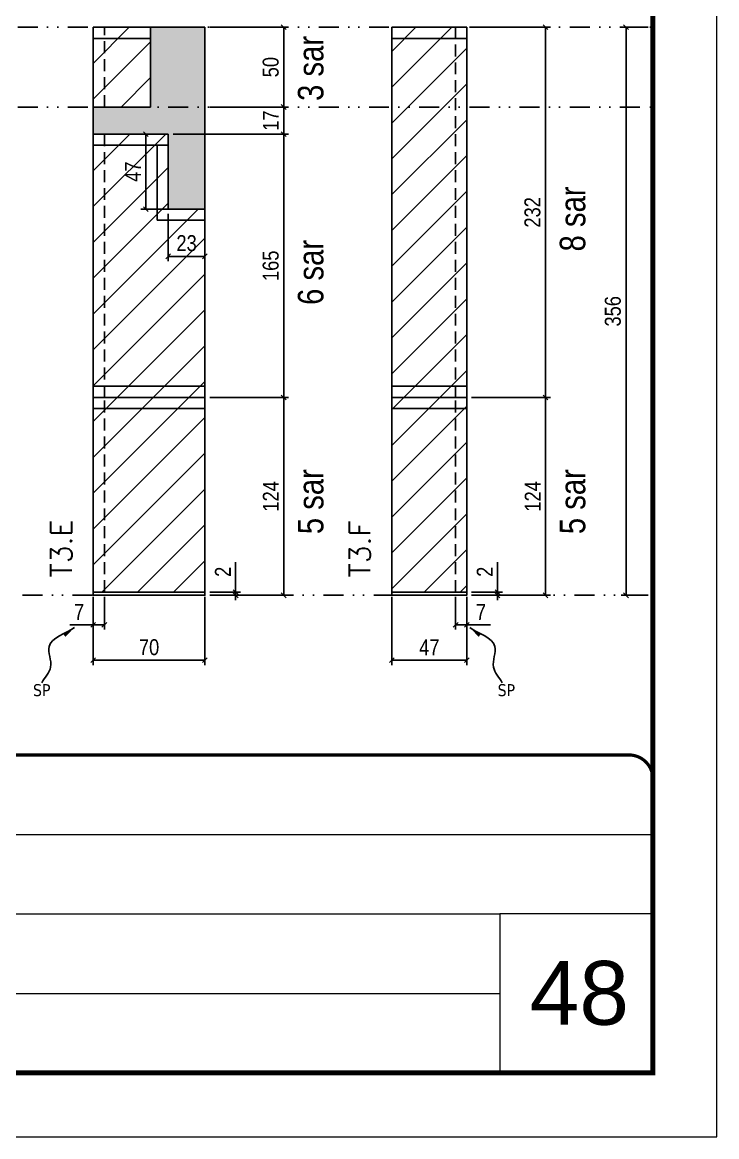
# Model space of a CAD drawing. Extents: x 14400 to 27878, y -21631 to 6985.
# Drawn here: x 20218 to 20653, y -6700 to -6001 of the extents above; entities that cross this region are included whole.
import ezdxf

# ---------------------------------------------------------------- set-up
doc = ezdxf.new("R2010")
doc.units = 0
for name, pattern in [('CONTINUO', [0]), ('DASHED', [0.75, 0.5, -0.25]), ('DIVIDE2', [0.625, 0.25, -0.125, 0, -0.125, 0, -0.125]), ('HIDDEN', [0.375, 0.25, -0.125])]:
    doc.linetypes.add(name, pattern=pattern)
for name, color, linetype, lineweight in [('CARIMBO', 255, 'Continuous', 9), ('Folhas', 255, 'Continuous', 9), ('Hachura', 251, 'Continuous', 9), ('SARRAFO DE PRESSAO', 251, 'DASHED', 9), ('Texto Seção', 7, 'Continuous', 15)]:
    doc.layers.add(name, color=color, linetype=linetype, lineweight=lineweight)
for name, color, linetype in [('COTA', 241, 'Continuous'), ('NOMENCLATURA', 7, 'Continuous'), ('Nível', 160, 'Continuous'), ('Painéis', 200, 'Continuous'), ('SARR_2.2x7', 40, 'Continuous'), ('texto', 7, 'Continuous')]:
    doc.layers.add(name, color=color, linetype=linetype)
doc.styles.add('ARIAL', font='arial.ttf')
doc.styles.add('ARIAL_NARROW', font='ARIALN.TTF', dxfattribs={"height": 0.2})
doc.styles.add('COTA TECNICA', font='techl___.ttf', dxfattribs={"height": 10})
doc.styles.add('COTA TECNICA-50', font='techl___.ttf', dxfattribs={"height": 10})
doc.styles.add('REGUA-120', font='ROMANS.shx', dxfattribs={"height": 15})
doc.styles.get("Standard").update_dxf_attribs({"font": 'arial.ttf'})
doc.dimstyles.new('COTA PAINEL-50', dxfattribs={"dimtxt": 10, "dimasz": 3, "dimexe": 3, "dimexo": 3, "dimgap": 3, "dimtad": 1, "dimdec": 1, "dimzin": 12, "dimdsep": 46, "dimtxsty": 'COTA TECNICA-50', "dimblk1": 'OBLIQUE', "dimblk2": 'OBLIQUE', "dimsah": 1, "dimcen": 0.9, "dimclrd": 4, "dimclre": 4, "dimclrt": 240, "dimadec": 1, "dimazin": 3, "dimtfac": 1, "dimtdec": 1, "dimtmove": 0, "dimatfit": 3, "dimfxl": 1, "dimtolj": 1, "dimtzin": 12, "dimarcsym": 0})
doc.dimstyles.new('PAINEL', dxfattribs={"dimtxt": 10, "dimasz": 3, "dimexe": 3, "dimexo": 3, "dimgap": 3, "dimtad": 1, "dimdec": 1, "dimzin": 12, "dimdsep": 46, "dimtxsty": 'COTA TECNICA', "dimblk1": 'OBLIQUE', "dimblk2": 'OBLIQUE', "dimsah": 1, "dimcen": 0.9, "dimclrd": 4, "dimclre": 4, "dimclrt": 240, "dimadec": 1, "dimazin": 3, "dimtfac": 1, "dimtdec": 1, "dimtmove": 0, "dimatfit": 3, "dimfxl": 1, "dimtolj": 1, "dimtzin": 12, "dimarcsym": 0})
doc.dimstyles.get("Standard").update_dxf_attribs({"dimtxt": 0.18, "dimasz": 0.18, "dimexe": 0.18, "dimexo": 0.0625, "dimgap": 0.09, "dimtad": 0, "dimtih": 1, "dimtoh": 1, "dimdec": 4, "dimzin": 0, "dimdsep": 46, "dimtxsty": 'Standard', "dimcen": 0.09, "dimadec": 0, "dimazin": 0, "dimtfac": 1, "dimtdec": 4, "dimtofl": 0, "dimtmove": 0, "dimatfit": 3, "dimfxl": 1, "dimtolj": 1, "dimtzin": 0, "dimarcsym": 0})

# ---------------------------------------------------------------- blocks, each defined once
blk = doc.blocks.new('9999999999')
at = {"color": 30, "linetype": 'CONTINUO'}
for p, q in [((98564.56, 34379.64), (99583.98, 34379.64)), ((98564.56, 34329.83), (99487.98, 34329.83)), ((99583.98, 34329.83), (99487.98, 34329.83)), ((99487.98, 34329.83), (99487.98, 34230.21)), ((98564.56, 34280.02), (99487.98, 34280.02))]:
    blk.add_line(p, q, dxfattribs=at)
at = {"color": 30, "linetype": 'CONTINUO', "const_width": 2}
blk.add_lwpolyline([(99583.98, 34230.21), (99583.98, 34414.45, 0.414214), (99568.98, 34429.45), (98228.98, 34429.45, 0.414214), (98213.98, 34414.45), (98213.98, 34245.21, 0.414214), (98228.98, 34230.21), (99583.98, 34230.21)], format="xyb", dxfattribs=at)
at = {"layer": 'Folhas'}
blk.add_lwpolyline([(98138.98, 34190.21), (99623.98, 34190.21), (99623.98, 35240.21), (98138.98, 35240.21)], close=True, dxfattribs=at)
at = {"layer": 'Folhas', "color": 30, "const_width": 3}
blk.add_lwpolyline([(98213.98, 34230.21), (99583.98, 34230.21), (99583.98, 35200.21), (98213.98, 35200.21)], close=True, dxfattribs=at)
blk = doc.blocks.new('_Oblique')
at = {"color": 0, "linetype": 'ByBlock', "lineweight": -2}
blk.add_line((-0.5, -0.5), (0.5, 0.5), dxfattribs=at)
blk = doc.blocks.new('*D2319')
at = {"layer": 'COTA', "color": 4, "lineweight": -2, "transparency": 16777216}
for p, q in [((20610.47, -6004.32), (20593.63, -6004.32)), ((20596.63, -6360.32), (20596.63, -6004.32)), ((20610.47, -6360.32), (20593.63, -6360.32))]:
    blk.add_line(p, q, dxfattribs=at)
at = {"layer": 'Defpoints', "color": 0, "transparency": 16777216}
for p in [(20596.63, -6004.32), (20613.47, -6004.32), (20613.47, -6360.32)]:
    blk.add_point(p, dxfattribs=at)
at = {"layer": 'COTA', "color": 4, "lineweight": -2, "transparency": 16777216, "xscale": 3, "yscale": 3, "zscale": 3}
for p, rotation in [((20596.63, -6004.32), 90), ((20596.63, -6360.32), 270)]:
    blk.add_blockref('_Oblique', p, dxfattribs=dict(at, rotation=rotation))
at = {"layer": 'COTA', "color": 240, "transparency": 16777216, "insert": (20588.41, -6182.32), "char_height": 10, "attachment_point": 5, "rotation": 90, "style": 'COTA TECNICA'}
blk.add_mtext('\\A1;356', dxfattribs=at)
blk = doc.blocks.new('*D2327')
at = {"layer": 'COTA', "color": 4, "lineweight": -2, "transparency": 16777216}
for p, q in [((20449.87, -6361.32), (20449.87, -6403.99)), ((20496.87, -6361.32), (20496.87, -6403.99)), ((20496.87, -6400.99), (20449.87, -6400.99))]:
    blk.add_line(p, q, dxfattribs=at)
at = {"layer": 'Defpoints', "color": 0, "transparency": 16777216}
for p in [(20449.87, -6358.32), (20496.87, -6358.32), (20449.87, -6400.99)]:
    blk.add_point(p, dxfattribs=at)
at = {"layer": 'COTA', "color": 4, "lineweight": -2, "transparency": 16777216, "xscale": 3, "yscale": 3, "zscale": 3, "rotation": 180}
blk.add_blockref('_Oblique', (20449.87, -6400.99), dxfattribs=at)
at = {"layer": 'COTA', "color": 4, "lineweight": -2, "transparency": 16777216, "xscale": 3, "yscale": 3, "zscale": 3}
blk.add_blockref('_Oblique', (20496.87, -6400.99), dxfattribs=at)
at = {"layer": 'COTA', "color": 240, "transparency": 16777216, "insert": (20473.37, -6392.92), "char_height": 10, "attachment_point": 5, "style": 'COTA TECNICA'}
blk.add_mtext('\\A1;47', dxfattribs=at)
blk = doc.blocks.new('*D2328')
at = {"layer": 'COTA', "color": 4, "lineweight": -2, "transparency": 16777216}
for p, q in [((20489.87, -6361.32), (20489.87, -6381.83)), ((20496.87, -6363.32), (20496.87, -6381.83)), ((20489.87, -6378.83), (20496.87, -6378.83)), ((20496.87, -6378.83), (20511.61, -6378.83))]:
    blk.add_line(p, q, dxfattribs=at)
at = {"layer": 'Defpoints', "color": 0, "transparency": 16777216}
for p in [(20489.87, -6358.32), (20496.87, -6360.32), (20496.87, -6378.83)]:
    blk.add_point(p, dxfattribs=at)
at = {"layer": 'COTA', "color": 4, "lineweight": -2, "transparency": 16777216, "xscale": 3, "yscale": 3, "zscale": 3, "rotation": 180}
blk.add_blockref('_Oblique', (20489.87, -6378.83), dxfattribs=at)
at = {"layer": 'COTA', "color": 4, "lineweight": -2, "transparency": 16777216, "xscale": 3, "yscale": 3, "zscale": 3}
blk.add_blockref('_Oblique', (20496.87, -6378.83), dxfattribs=at)
at = {"layer": 'COTA', "color": 240, "transparency": 16777216, "insert": (20505.74, -6370.75), "char_height": 10, "attachment_point": 5, "style": 'COTA TECNICA-50'}
blk.add_mtext('\\A1;7', dxfattribs=at)
blk = doc.blocks.new('*D2345')
at = {"layer": 'COTA', "color": 4, "linetype": 'ByBlock', "lineweight": -2, "transparency": 16777216}
for p, q in [((20499.87, -6236.32), (20549.24, -6236.32)), ((20546.24, -6360.32), (20546.24, -6236.32)), ((20499.87, -6360.32), (20549.24, -6360.32))]:
    blk.add_line(p, q, dxfattribs=at)
at = {"layer": 'Defpoints', "color": 0, "linetype": 'ByBlock', "transparency": 16777216}
for p in [(20496.87, -6236.32), (20546.24, -6236.32), (20496.87, -6360.32)]:
    blk.add_point(p, dxfattribs=at)
at = {"layer": 'COTA', "color": 4, "linetype": 'ByBlock', "lineweight": -2, "transparency": 16777216, "xscale": 3, "yscale": 3, "zscale": 3}
for p, rotation in [((20546.24, -6236.32), 90), ((20546.24, -6360.32), 270)]:
    blk.add_blockref('_Oblique', p, dxfattribs=dict(at, rotation=rotation))
at = {"layer": 'COTA', "color": 240, "linetype": 'ByBlock', "transparency": 16777216, "insert": (20538.17, -6298.32), "char_height": 10, "attachment_point": 5, "rotation": 90, "style": 'COTA TECNICA'}
blk.add_mtext('\\A1;124', dxfattribs=at)
blk = doc.blocks.new('*D2329')
at = {"layer": 'COTA', "color": 4, "lineweight": -2, "transparency": 16777216}
for p, q in [((20516.13, -6358.32), (20516.13, -6339.51)), ((20499.87, -6358.32), (20519.13, -6358.32)), ((20499.87, -6360.32), (20519.13, -6360.32)), ((20516.13, -6360.32), (20516.13, -6358.32)), ((20516.13, -6360.32), (20516.13, -6363.32))]:
    blk.add_line(p, q, dxfattribs=at)
at = {"layer": 'Defpoints', "color": 0, "transparency": 16777216}
for p in [(20496.87, -6358.32), (20496.87, -6360.32), (20516.13, -6360.32)]:
    blk.add_point(p, dxfattribs=at)
at = {"layer": 'COTA', "color": 4, "lineweight": -2, "transparency": 16777216, "xscale": 3, "yscale": 3, "zscale": 3}
for p, rotation in [((20516.13, -6358.32), 270), ((20516.13, -6360.32), 90)]:
    blk.add_blockref('_Oblique', p, dxfattribs=dict(at, rotation=rotation))
at = {"layer": 'COTA', "color": 240, "transparency": 16777216, "insert": (20508.13, -6345.57), "char_height": 10, "attachment_point": 5, "rotation": 90, "style": 'COTA TECNICA-50'}
blk.add_mtext('\\A1;2', dxfattribs=at)
blk = doc.blocks.new('*D2346')
at = {"layer": 'COTA', "color": 4, "linetype": 'ByBlock', "lineweight": -2, "transparency": 16777216}
for p, q in [((20499.87, -6236.32), (20549.24, -6236.32)), ((20546.24, -6360.32), (20546.24, -6236.32)), ((20499.87, -6360.32), (20549.24, -6360.32))]:
    blk.add_line(p, q, dxfattribs=at)
at = {"layer": 'Defpoints', "color": 0, "linetype": 'ByBlock', "transparency": 16777216}
for p in [(20496.87, -6236.32), (20546.24, -6236.32), (20496.87, -6360.32)]:
    blk.add_point(p, dxfattribs=at)
at = {"layer": 'COTA', "color": 4, "linetype": 'ByBlock', "lineweight": -2, "transparency": 16777216, "xscale": 3, "yscale": 3, "zscale": 3}
for p, rotation in [((20546.24, -6236.32), 90), ((20546.24, -6360.32), 270)]:
    blk.add_blockref('_Oblique', p, dxfattribs=dict(at, rotation=rotation))
at = {"layer": 'COTA', "color": 240, "linetype": 'ByBlock', "transparency": 16777216, "insert": (20538.17, -6298.32), "char_height": 10, "attachment_point": 5, "rotation": 90, "style": 'COTA TECNICA'}
blk.add_mtext('\\A1;124', dxfattribs=at)
blk = doc.blocks.new('*D2347')
at = {"layer": 'COTA', "color": 4, "lineweight": -2, "transparency": 16777216}
for p, q in [((20499.87, -6004.32), (20549.24, -6004.32)), ((20546.24, -6236.32), (20546.24, -6004.32)), ((20499.87, -6236.32), (20549.24, -6236.32))]:
    blk.add_line(p, q, dxfattribs=at)
at = {"layer": 'Defpoints', "color": 0, "transparency": 16777216}
for p in [(20496.87, -6004.32), (20546.24, -6004.32), (20496.87, -6236.32)]:
    blk.add_point(p, dxfattribs=at)
at = {"layer": 'COTA', "color": 4, "lineweight": -2, "transparency": 16777216, "xscale": 3, "yscale": 3, "zscale": 3}
for p, rotation in [((20546.24, -6004.32), 90), ((20546.24, -6236.32), 270)]:
    blk.add_blockref('_Oblique', p, dxfattribs=dict(at, rotation=rotation))
at = {"layer": 'COTA', "color": 240, "transparency": 16777216, "insert": (20538.02, -6120.32), "char_height": 10, "attachment_point": 5, "rotation": 90, "style": 'COTA TECNICA'}
blk.add_mtext('\\A1;232', dxfattribs=at)
blk = doc.blocks.new('*D2324')
at = {"layer": 'COTA', "color": 4, "lineweight": -2, "transparency": 16777216}
for p, q in [((20262.76, -6361.32), (20262.76, -6403.99)), ((20332.76, -6361.32), (20332.76, -6403.99)), ((20332.76, -6400.99), (20262.76, -6400.99))]:
    blk.add_line(p, q, dxfattribs=at)
at = {"layer": 'Defpoints', "color": 0, "transparency": 16777216}
for p in [(20262.76, -6358.32), (20332.76, -6358.32), (20262.76, -6400.99)]:
    blk.add_point(p, dxfattribs=at)
at = {"layer": 'COTA', "color": 4, "lineweight": -2, "transparency": 16777216, "xscale": 3, "yscale": 3, "zscale": 3, "rotation": 180}
blk.add_blockref('_Oblique', (20262.76, -6400.99), dxfattribs=at)
at = {"layer": 'COTA', "color": 4, "lineweight": -2, "transparency": 16777216, "xscale": 3, "yscale": 3, "zscale": 3}
blk.add_blockref('_Oblique', (20332.76, -6400.99), dxfattribs=at)
at = {"layer": 'COTA', "color": 240, "transparency": 16777216, "insert": (20297.76, -6392.89), "char_height": 10, "attachment_point": 5, "style": 'COTA TECNICA'}
blk.add_mtext('\\A1;70', dxfattribs=at)
blk = doc.blocks.new('*D2325')
at = {"layer": 'COTA', "color": 4, "lineweight": -2, "transparency": 16777216}
for p, q in [((20269.76, -6361.32), (20269.76, -6381.83)), ((20262.76, -6363.32), (20262.76, -6381.83)), ((20262.76, -6378.83), (20248.03, -6378.83)), ((20269.76, -6378.83), (20262.76, -6378.83))]:
    blk.add_line(p, q, dxfattribs=at)
at = {"layer": 'Defpoints', "color": 0, "transparency": 16777216}
for p in [(20262.76, -6360.32), (20269.76, -6358.32), (20262.76, -6378.83)]:
    blk.add_point(p, dxfattribs=at)
at = {"layer": 'COTA', "color": 4, "lineweight": -2, "transparency": 16777216, "xscale": 3, "yscale": 3, "zscale": 3, "rotation": 180}
blk.add_blockref('_Oblique', (20262.76, -6378.83), dxfattribs=at)
at = {"layer": 'COTA', "color": 4, "lineweight": -2, "transparency": 16777216, "xscale": 3, "yscale": 3, "zscale": 3}
blk.add_blockref('_Oblique', (20269.76, -6378.83), dxfattribs=at)
at = {"layer": 'COTA', "color": 240, "transparency": 16777216, "insert": (20253.89, -6370.75), "char_height": 10, "attachment_point": 5, "style": 'COTA TECNICA-50'}
blk.add_mtext('\\A1;7', dxfattribs=at)
blk = doc.blocks.new('*D2342')
at = {"layer": 'COTA', "color": 4, "linetype": 'ByBlock', "lineweight": -2, "transparency": 16777216}
for p, q in [((20335.76, -6236.32), (20385.13, -6236.32)), ((20382.13, -6360.32), (20382.13, -6236.32)), ((20335.76, -6360.32), (20385.13, -6360.32))]:
    blk.add_line(p, q, dxfattribs=at)
at = {"layer": 'Defpoints', "color": 0, "linetype": 'ByBlock', "transparency": 16777216}
for p in [(20332.76, -6236.32), (20382.13, -6236.32), (20332.76, -6360.32)]:
    blk.add_point(p, dxfattribs=at)
at = {"layer": 'COTA', "color": 4, "linetype": 'ByBlock', "lineweight": -2, "transparency": 16777216, "xscale": 3, "yscale": 3, "zscale": 3}
for p, rotation in [((20382.13, -6236.32), 90), ((20382.13, -6360.32), 270)]:
    blk.add_blockref('_Oblique', p, dxfattribs=dict(at, rotation=rotation))
at = {"layer": 'COTA', "color": 240, "linetype": 'ByBlock', "transparency": 16777216, "insert": (20374.05, -6298.32), "char_height": 10, "attachment_point": 5, "rotation": 90, "style": 'COTA TECNICA'}
blk.add_mtext('\\A1;124', dxfattribs=at)
blk = doc.blocks.new('*D2326')
at = {"layer": 'COTA', "color": 4, "lineweight": -2, "transparency": 16777216}
for p, q in [((20352.02, -6358.32), (20352.02, -6339.51)), ((20335.76, -6358.32), (20355.02, -6358.32)), ((20335.76, -6360.32), (20355.02, -6360.32)), ((20352.02, -6360.32), (20352.02, -6358.32)), ((20352.02, -6360.32), (20352.02, -6363.32))]:
    blk.add_line(p, q, dxfattribs=at)
at = {"layer": 'Defpoints', "color": 0, "transparency": 16777216}
for p in [(20332.76, -6358.32), (20332.76, -6360.32), (20352.02, -6360.32)]:
    blk.add_point(p, dxfattribs=at)
at = {"layer": 'COTA', "color": 4, "lineweight": -2, "transparency": 16777216, "xscale": 3, "yscale": 3, "zscale": 3}
for p, rotation in [((20352.02, -6358.32), 270), ((20352.02, -6360.32), 90)]:
    blk.add_blockref('_Oblique', p, dxfattribs=dict(at, rotation=rotation))
at = {"layer": 'COTA', "color": 240, "transparency": 16777216, "insert": (20344.02, -6345.57), "char_height": 10, "attachment_point": 5, "rotation": 90, "style": 'COTA TECNICA-50'}
blk.add_mtext('\\A1;2', dxfattribs=at)
blk = doc.blocks.new('*D2343')
at = {"layer": 'COTA', "color": 4, "linetype": 'ByBlock', "lineweight": -2, "transparency": 16777216}
for p, q in [((20335.76, -6236.32), (20385.13, -6236.32)), ((20382.13, -6360.32), (20382.13, -6236.32)), ((20335.76, -6360.32), (20385.13, -6360.32))]:
    blk.add_line(p, q, dxfattribs=at)
at = {"layer": 'Defpoints', "color": 0, "linetype": 'ByBlock', "transparency": 16777216}
for p in [(20332.76, -6236.32), (20382.13, -6236.32), (20332.76, -6360.32)]:
    blk.add_point(p, dxfattribs=at)
at = {"layer": 'COTA', "color": 4, "linetype": 'ByBlock', "lineweight": -2, "transparency": 16777216, "xscale": 3, "yscale": 3, "zscale": 3}
for p, rotation in [((20382.13, -6236.32), 90), ((20382.13, -6360.32), 270)]:
    blk.add_blockref('_Oblique', p, dxfattribs=dict(at, rotation=rotation))
at = {"layer": 'COTA', "color": 240, "linetype": 'ByBlock', "transparency": 16777216, "insert": (20374.05, -6298.32), "char_height": 10, "attachment_point": 5, "rotation": 90, "style": 'COTA TECNICA'}
blk.add_mtext('\\A1;124', dxfattribs=at)
blk = doc.blocks.new('*D2344')
at = {"layer": 'COTA', "color": 4, "lineweight": -2, "transparency": 16777216}
for p, q in [((20309.76, -6121.32), (20309.76, -6150.9)), ((20332.76, -6121.32), (20332.76, -6150.9)), ((20309.76, -6147.9), (20332.76, -6147.9))]:
    blk.add_line(p, q, dxfattribs=at)
at = {"layer": 'Defpoints', "color": 0, "transparency": 16777216}
for p in [(20309.76, -6118.32), (20332.76, -6118.32), (20332.76, -6147.9)]:
    blk.add_point(p, dxfattribs=at)
at = {"layer": 'COTA', "color": 4, "lineweight": -2, "transparency": 16777216, "xscale": 3, "yscale": 3, "zscale": 3, "rotation": 180}
blk.add_blockref('_Oblique', (20309.76, -6147.9), dxfattribs=at)
at = {"layer": 'COTA', "color": 4, "lineweight": -2, "transparency": 16777216, "xscale": 3, "yscale": 3, "zscale": 3}
blk.add_blockref('_Oblique', (20332.76, -6147.9), dxfattribs=at)
at = {"layer": 'COTA', "color": 240, "transparency": 16777216, "insert": (20321.26, -6139.68), "char_height": 10, "attachment_point": 5, "style": 'COTA TECNICA'}
blk.add_mtext('\\A1;23', dxfattribs=at)
blk = doc.blocks.new('*D2355')
at = {"layer": 'COTA', "color": 4, "lineweight": -2, "transparency": 16777216}
for p, q in [((20306.76, -6071.32), (20292.68, -6071.32)), ((20295.68, -6118.32), (20295.68, -6071.32)), ((20306.76, -6118.32), (20292.68, -6118.32))]:
    blk.add_line(p, q, dxfattribs=at)
at = {"layer": 'Defpoints', "color": 0, "transparency": 16777216}
for p in [(20295.68, -6071.32), (20309.76, -6071.32), (20309.76, -6118.32)]:
    blk.add_point(p, dxfattribs=at)
at = {"layer": 'COTA', "color": 4, "lineweight": -2, "transparency": 16777216, "xscale": 3, "yscale": 3, "zscale": 3}
for p, rotation in [((20295.68, -6071.32), 90), ((20295.68, -6118.32), 270)]:
    blk.add_blockref('_Oblique', p, dxfattribs=dict(at, rotation=rotation))
at = {"layer": 'COTA', "color": 240, "transparency": 16777216, "insert": (20287.61, -6094.82), "char_height": 10, "attachment_point": 5, "rotation": 90, "style": 'COTA TECNICA'}
blk.add_mtext('\\A1;47', dxfattribs=at)
blk = doc.blocks.new('*D2356')
at = {"layer": 'COTA', "color": 4, "lineweight": -2, "transparency": 16777216}
for p, q in [((20312.76, -6071.32), (20385.13, -6071.32)), ((20382.13, -6236.32), (20382.13, -6071.32)), ((20335.76, -6236.32), (20385.13, -6236.32))]:
    blk.add_line(p, q, dxfattribs=at)
at = {"layer": 'Defpoints', "color": 0, "transparency": 16777216}
for p in [(20309.76, -6071.32), (20382.13, -6071.32), (20332.76, -6236.32)]:
    blk.add_point(p, dxfattribs=at)
at = {"layer": 'COTA', "color": 4, "lineweight": -2, "transparency": 16777216, "xscale": 3, "yscale": 3, "zscale": 3}
for p, rotation in [((20382.13, -6071.32), 90), ((20382.13, -6236.32), 270)]:
    blk.add_blockref('_Oblique', p, dxfattribs=dict(at, rotation=rotation))
at = {"layer": 'COTA', "color": 240, "transparency": 16777216, "insert": (20374.02, -6153.82), "char_height": 10, "attachment_point": 5, "rotation": 90, "style": 'COTA TECNICA'}
blk.add_mtext('\\A1;165', dxfattribs=at)
blk = doc.blocks.new('*D2357')
at = {"layer": 'COTA', "color": 4, "lineweight": -2, "transparency": 16777216}
for p, q in [((20335.76, -6054.32), (20385.13, -6054.32)), ((20382.13, -6071.32), (20382.13, -6054.32)), ((20312.76, -6071.32), (20385.13, -6071.32))]:
    blk.add_line(p, q, dxfattribs=at)
at = {"layer": 'Defpoints', "color": 0, "transparency": 16777216}
for p in [(20332.76, -6054.32), (20382.13, -6054.32), (20309.76, -6071.32)]:
    blk.add_point(p, dxfattribs=at)
at = {"layer": 'COTA', "color": 4, "lineweight": -2, "transparency": 16777216, "xscale": 3, "yscale": 3, "zscale": 3}
for p, rotation in [((20382.13, -6054.32), 90), ((20382.13, -6071.32), 270)]:
    blk.add_blockref('_Oblique', p, dxfattribs=dict(at, rotation=rotation))
at = {"layer": 'COTA', "color": 240, "transparency": 16777216, "insert": (20374.05, -6062.82), "char_height": 10, "attachment_point": 5, "rotation": 90, "style": 'COTA TECNICA'}
blk.add_mtext('\\A1;17', dxfattribs=at)
blk = doc.blocks.new('*D2358')
at = {"layer": 'COTA', "color": 4, "lineweight": -2, "transparency": 16777216}
for p, q in [((20335.76, -6004.32), (20385.13, -6004.32)), ((20382.13, -6054.32), (20382.13, -6004.32)), ((20335.76, -6054.32), (20385.13, -6054.32))]:
    blk.add_line(p, q, dxfattribs=at)
at = {"layer": 'Defpoints', "color": 0, "transparency": 16777216}
for p in [(20332.76, -6004.32), (20382.13, -6004.32), (20332.76, -6054.32)]:
    blk.add_point(p, dxfattribs=at)
at = {"layer": 'COTA', "color": 4, "lineweight": -2, "transparency": 16777216, "xscale": 3, "yscale": 3, "zscale": 3}
for p, rotation in [((20382.13, -6004.32), 90), ((20382.13, -6054.32), 270)]:
    blk.add_blockref('_Oblique', p, dxfattribs=dict(at, rotation=rotation))
at = {"layer": 'COTA', "color": 240, "transparency": 16777216, "insert": (20374.02, -6029.32), "char_height": 10, "attachment_point": 5, "rotation": 90, "style": 'COTA TECNICA'}
blk.add_mtext('\\A1;50', dxfattribs=at)

msp = doc.modelspace()

# ---------------------------------------------------------------- hatches: boundary and pattern name
at = {"layer": 'COTA'}
h = msp.add_hatch(dxfattribs=at)
h.set_pattern_fill('AR-CONC', color=256, scale=0.03)
h.paths.add_polyline_path([(20332.758, -6054.316), (20262.758, -6054.316), (20262.758, -6071.316), (20309.758, -6071.316), (20309.758, -6118.316), (20332.758, -6118.316)])
h.paths.add_polyline_path([(20332.758, -6004.316), (20298.758, -6004.316), (20298.758, -6054.316), (20332.758, -6054.316)])
at = {"layer": 'Hachura'}
h = msp.add_hatch(dxfattribs=at)
h.set_pattern_fill('ANSI31', color=256, scale=5)
h.paths.add_polyline_path([(19719.212, -6118.316), (19685.212, -6118.316), (19685.212, -6076.316), (19646.712, -6076.316), (19646.712, -6118.316), (19643.212, -6118.316), (19643.212, -6236.316), (19719.212, -6236.316)])
h.paths.add_polyline_path([(19719.212, -6236.316), (19643.212, -6236.316), (19643.212, -6358.316), (19719.212, -6358.316)])
h.paths.add_polyline_path([(19901.061, -6236.316), (19851.061, -6236.316), (19851.061, -6358.316), (19901.061, -6358.316)])
h.paths.add_polyline_path([(19901.061, -6004.316), (19851.061, -6004.316), (19851.061, -6236.316), (19901.061, -6236.316)])
h.paths.add_polyline_path([(20037.022, -6021.316), (20022.022, -6021.316), (20022.022, -6114.316), (20037.022, -6114.316)])
h.paths.add_polyline_path([(20037.022, -6114.316), (20022.022, -6114.316), (20022.022, -6358.316), (20037.022, -6358.316)])
h.paths.add_polyline_path([(20162.794, -6118.316), (20143.794, -6118.316), (20143.794, -6358.316), (20162.794, -6358.316)])
h.paths.add_polyline_path([(20298.758, -6004.316), (20262.758, -6004.316), (20262.758, -6054.316), (20298.758, -6054.316)])
h.paths.add_polyline_path([(20332.758, -6118.316), (20309.758, -6118.316), (20309.758, -6071.316), (20262.758, -6071.316), (20262.758, -6236.316), (20332.758, -6236.316)])
h.paths.add_polyline_path([(20332.758, -6236.316), (20262.758, -6236.316), (20262.758, -6358.316), (20332.758, -6358.316)])
h.paths.add_polyline_path([(20496.874, -6236.316), (20449.874, -6236.316), (20449.874, -6358.316), (20496.874, -6358.316)])
h.paths.add_polyline_path([(20496.874, -6004.316), (20449.874, -6004.316), (20449.874, -6236.316), (20496.874, -6236.316)])

# ---------------------------------------------------------------- linework, layer by layer
at = {"layer": 'COTA'}
for p, q in [((20298.758, -6004.316), (20332.758, -6004.316)), ((20332.758, -6118.316), (20332.758, -6004.316)), ((20262.758, -6071.316), (20262.758, -6054.316)), ((20309.758, -6118.316), (20302.758, -6118.316)), ((20302.758, -6118.316), (20302.758, -6125.316))]:
    msp.add_line(p, q, dxfattribs=at)
at = {"layer": 'Nível', "color": 4, "linetype": 'DIVIDE2', "ltscale": 50}
for p, q in [((19586.451, -6004.316), (20613.467, -6004.316)), ((19586.451, -6054.316), (20613.467, -6054.316)), ((19243.467, -6360.316), (20613.467, -6360.316))]:
    msp.add_line(p, q, dxfattribs=at)
at = {"layer": 'Painéis'}
for p, q in [((20262.758, -6054.316), (20262.758, -6004.316)), ((20262.758, -6004.316), (20298.758, -6004.316)), ((20298.758, -6004.316), (20298.758, -6054.316)), ((20449.874, -6004.316), (20449.874, -6358.316)), ((20496.874, -6004.316), (20449.874, -6004.316)), ((20496.874, -6358.316), (20496.874, -6004.316)), ((20298.758, -6054.316), (20262.758, -6054.316)), ((20262.758, -6358.316), (20262.758, -6071.316)), ((20309.758, -6071.316), (20262.758, -6071.316)), ((20309.758, -6071.316), (20309.758, -6118.316)), ((20332.758, -6118.316), (20309.758, -6118.316)), ((20332.758, -6118.316), (20332.758, -6358.316)), ((20332.758, -6236.316), (20262.758, -6236.316)), ((20496.874, -6236.316), (20449.874, -6236.316)), ((20262.758, -6358.316), (20332.758, -6358.316)), ((20449.874, -6358.316), (20496.874, -6358.316))]:
    msp.add_line(p, q, dxfattribs=at)
for points in [[(20332.758, -6358.316), (20262.758, -6358.316), (20262.758, -6360.316), (20332.758, -6360.316)], [(20496.874, -6358.316), (20449.874, -6358.316), (20449.874, -6360.316), (20496.874, -6360.316)]]:
    msp.add_lwpolyline(points, close=True, dxfattribs=at)
at = {"layer": 'SARR_2.2x7', "linetype": 'HIDDEN', "ltscale": 30}
for p, q in [((20269.758, -6054.316), (20269.758, -6004.316)), ((20489.874, -6236.316), (20489.874, -6004.316)), ((20269.758, -6236.316), (20269.758, -6071.316)), ((20269.758, -6358.316), (20269.758, -6236.316)), ((20489.874, -6358.316), (20489.874, -6236.316))]:
    msp.add_line(p, q, dxfattribs=at)
at = {"layer": 'SARR_2.2x7'}
for p, q in [((20262.758, -6011.316), (20298.758, -6011.316)), ((20496.874, -6011.316), (20449.874, -6011.316)), ((20309.758, -6078.316), (20262.758, -6078.316)), ((20302.758, -6078.316), (20302.758, -6118.316)), ((20332.758, -6125.316), (20302.758, -6125.316)), ((20332.758, -6229.316), (20262.758, -6229.316)), ((20496.874, -6229.316), (20449.874, -6229.316)), ((20332.758, -6243.316), (20262.758, -6243.316)), ((20496.874, -6243.316), (20449.874, -6243.316))]:
    msp.add_line(p, q, dxfattribs=at)

# ---------------------------------------------------------------- block references
at = {"layer": 'SARRAFO DE PRESSAO', "color": 6, "linetype": 'ByBlock'}
msp.add_blockref('9999999999', (-78970.511, -40889.804), dxfattribs=at)

# ---------------------------------------------------------------- texts
at = {"layer": 'CARIMBO', "style": 'ARIAL'}
msp.add_text('48', height=40, dxfattribs=at).set_placement((20536.328, -6629.455))
at = {"layer": 'NOMENCLATURA', "style": 'ARIAL_NARROW'}
for s, p in [('3 sar', (20407.001, -6050.489)), ('8 sar', (20571.117, -6144.82)), ('6 sar', (20407.001, -6178.32)), ('5 sar', (20407.001, -6321.992)), ('5 sar', (20571.117, -6321.992))]:
    msp.add_text(s, height=16, rotation=90, dxfattribs=at).set_placement(p)
at = {"layer": 'texto', "color": 0, "char_height": 7.5, "attachment_point": 5}
for insert in [(20230.51, -6419.807), (20521.651, -6419.807)]:
    msp.add_mtext('{\\fTahoma|b0|i0|c0|p34;\\C4;SP}', dxfattribs=dict(at, insert=insert))
at = {"layer": 'Texto Seção', "char_height": 13, "width": 285.32988, "attachment_point": 7, "rotation": 90, "style": 'REGUA-120'}
for s, insert in [('T3.E', (20249.287, -6349.064)), ('T3.F', (20436.404, -6349.064))]:
    msp.add_mtext(s, dxfattribs=dict(at, insert=insert))

# ---------------------------------------------------------------- dimensions: what is measured, and where the dimension line sits
at = {"layer": 'COTA'}
for base, p1, p2, angle, override, picture, middle in [((20382.125, -6004.316), (20332.758, -6054.316), (20332.758, -6004.316), 90, {"dimtmove": 1}, '*D2358', (20374.016, -6029.316)), ((20382.125, -6054.316), (20309.758, -6071.316), (20332.758, -6054.316), 90, {"dimtmove": 1}, '*D2357', (20374.052, -6062.816)), ((20262.758, -6400.994), (20332.758, -6358.316), (20262.758, -6358.316), 180, {"dimarcsym": 2}, '*D2324', (20297.758, -6392.891)), ((20449.874, -6400.994), (20496.874, -6358.316), (20449.874, -6358.316), 180, {"dimarcsym": 2}, '*D2327', (20473.374, -6392.921))]:
    dim = msp.add_linear_dim(base=base, p1=p1, p2=p2, angle=angle, dimstyle='PAINEL', override=override, dxfattribs=at)
    dim.commit()
    dim.dimension.update_dxf_attribs({"geometry": picture, "text_midpoint": middle})
for base, p1, p2, angle, dimstyle, picture, middle in [((20546.242, -6004.316), (20496.874, -6236.316), (20496.874, -6004.316), 90, 'PAINEL', '*D2347', (20538.022, -6120.316)), ((20596.632, -6004.316), (20613.467, -6360.316), (20613.467, -6004.316), 90, 'PAINEL', '*D2319', (20588.413, -6182.316)), ((20295.682, -6071.316), (20309.758, -6118.316), (20309.758, -6071.316), 90, 'PAINEL', '*D2355', (20287.609, -6094.816)), ((20382.125, -6071.316), (20332.758, -6236.316), (20309.758, -6071.316), 90, 'PAINEL', '*D2356', (20374.016, -6153.816)), ((20332.758, -6147.899), (20309.758, -6118.316), (20332.758, -6118.316), 180, 'PAINEL', '*D2344', (20321.258, -6139.679)), ((20262.758, -6378.826), (20269.758, -6358.316), (20262.758, -6360.316), 180, 'COTA PAINEL-50', '*D2325', (20253.892, -6370.753))]:
    dim = msp.add_linear_dim(base=base, p1=p1, p2=p2, angle=angle, dimstyle=dimstyle, dxfattribs=at)
    dim.commit()
    dim.dimension.update_dxf_attribs({"geometry": picture, "text_midpoint": middle})
at = {"layer": 'COTA', "linetype": 'ByBlock'}
for p1, p2, picture, middle in [((20332.758, -6360.316), (20332.758, -6236.316), '*D2342', (20374.052, -6298.316)), ((20332.758, -6360.316), (20332.758, -6236.316), '*D2343', (20374.052, -6298.316)), ((20496.874, -6360.316), (20496.874, -6236.316), '*D2345', (20538.168, -6298.316)), ((20496.874, -6360.316), (20496.874, -6236.316), '*D2346', (20538.168, -6298.316))]:
    dim = msp.add_aligned_dim(p1=p1, p2=p2, distance=-49.367, dimstyle='PAINEL', dxfattribs=at)
    dim.commit()
    dim.dimension.update_dxf_attribs({"geometry": picture, "text_midpoint": middle})
at = {"layer": 'COTA'}
for base, p1, p2, picture, middle in [((20352.016, -6360.316), (20332.758, -6358.316), (20332.758, -6360.316), '*D2326', (20352.016, -6345.569)), ((20516.132, -6360.316), (20496.874, -6358.316), (20496.874, -6360.316), '*D2329', (20516.132, -6345.569))]:
    dim = msp.add_linear_dim(base=base, p1=p1, p2=p2, angle=90, dimstyle='COTA PAINEL-50', dxfattribs=at)
    dim.commit()
    dim.dimension.update_dxf_attribs({"geometry": picture, "text_midpoint": middle, "dimtype": 160})
dim = msp.add_linear_dim(base=(20496.874, -6378.826), p1=(20489.874, -6358.316), p2=(20496.874, -6360.316), dimstyle='COTA PAINEL-50', dxfattribs=at)
dim.commit()
dim.dimension.update_dxf_attribs({"geometry": '*D2328', "text_midpoint": (20505.74, -6370.753)})

# ---------------------------------------------------------------- leaders
at = {"layer": 'COTA', "path_type": 1}
for points in [[(20250.929, -6380.496), (20235.144, -6392.332), (20236.069, -6405.338), (20230.516, -6415.12)], [(20498.703, -6380.496), (20514.488, -6392.332), (20513.563, -6405.338), (20519.116, -6415.12)]]:
    msp.add_leader(points, dimstyle='Standard', override={"dimasz": 8}, dxfattribs=at)

doc.saveas('drawing.dxf')
